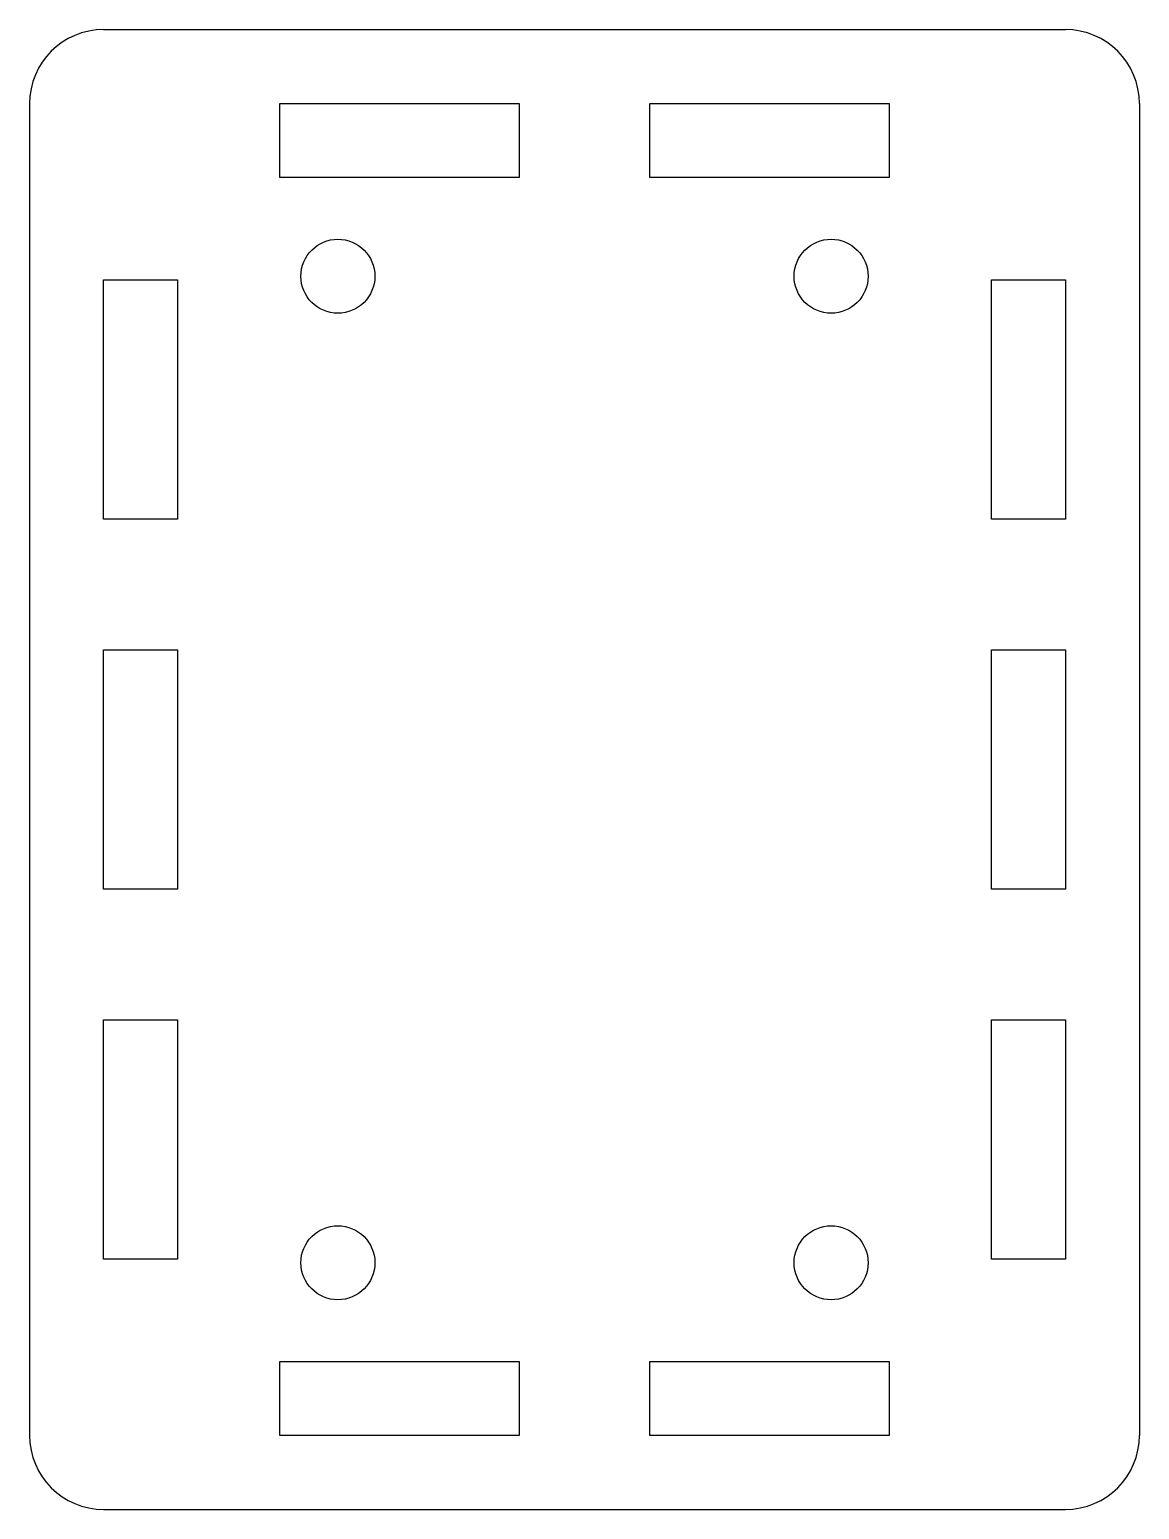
# Model space of a CAD drawing. Extents: x 0 to 45, y -6 to 54.
import ezdxf

# ---------------------------------------------------------------- set-up
doc = ezdxf.new("R2010")
doc.units = 0
doc.layers.get('0').update_dxf_attribs({"linetype": 'continuous'})

# ---------------------------------------------------------------- blocks, each defined once
blk = doc.blocks.new('FILLET')
at = {"color": 0}
for p, q in [((3, 54), (42, 54)), ((0, 51), (0, -3)), ((10.15, 48), (10.15, 51)), ((10.15, 51), (19.85, 51)), ((19.85, 51), (19.85, 48)), ((25.15, 48), (25.15, 51)), ((25.15, 51), (34.85, 51)), ((34.85, 51), (34.85, 48)), ((45, 51), (45, -3)), ((19.85, 48), (10.15, 48)), ((34.85, 48), (25.15, 48)), ((3, 34.15), (3, 43.85)), ((3, 43.85), (6, 43.85)), ((6, 43.85), (6, 34.15)), ((39, 34.15), (39, 43.85)), ((39, 43.85), (42, 43.85)), ((42, 43.85), (42, 34.15)), ((6, 34.15), (3, 34.15)), ((42, 34.15), (39, 34.15)), ((3, 19.15), (3, 28.85)), ((3, 28.85), (6, 28.85)), ((6, 28.85), (6, 19.15)), ((39, 19.15), (39, 28.85)), ((39, 28.85), (42, 28.85)), ((42, 28.85), (42, 19.15)), ((6, 19.15), (3, 19.15)), ((42, 19.15), (39, 19.15)), ((3, 4.15), (3, 13.85)), ((3, 13.85), (6, 13.85)), ((6, 13.85), (6, 4.15)), ((39, 4.15), (39, 13.85)), ((39, 13.85), (42, 13.85)), ((42, 13.85), (42, 4.15)), ((6, 4.15), (3, 4.15)), ((42, 4.15), (39, 4.15)), ((10.15, -3), (10.15, 0)), ((10.15, 0), (19.85, 0)), ((19.85, 0), (19.85, -3)), ((25.15, -3), (25.15, 0)), ((25.15, 0), (34.85, 0)), ((34.85, 0), (34.85, -3)), ((19.85, -3), (10.15, -3)), ((34.85, -3), (25.15, -3)), ((3, -6), (42, -6))]:
    blk.add_line(p, q, dxfattribs=at)
for centre in [(12.5, 44), (32.5, 44), (12.5, 4), (32.5, 4)]:
    blk.add_circle(centre, 1.5, dxfattribs=at)
for centre, start, end in [((3, 51), 90, 180), ((42, 51), 0, 90), ((3, -3), 180, -90), ((42, -3), -90, 0)]:
    blk.add_arc(centre, 3, start, end, dxfattribs=at)

msp = doc.modelspace()

# ---------------------------------------------------------------- block references
at = {"color": 0}
msp.add_blockref('FILLET', (0, 0), dxfattribs=at)

doc.saveas('drawing.dxf')
